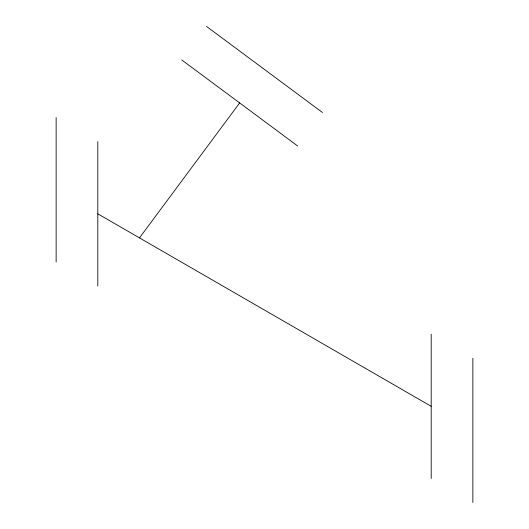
<?xml version="1.0" encoding="UTF-8"?>
<svg xmlns="http://www.w3.org/2000/svg" width="529" height="529" viewBox="0 0 529 529"><rect width="100%" height="100%" fill="white"/><g stroke="black" fill="none" stroke-linecap="round" stroke-linejoin="round"><path stroke-width="0.79" d="M139.477 237.891L239.663 102.93M97.805 213.828L431.195 406.312M206.541 26.45L322.459 112.498M181.705 59.909L297.615 145.958M472.866 358.193L472.866 502.55M431.195 334.13L431.195 478.487M97.805 141.653L97.805 286.01M56.134 117.59L56.134 261.954"/></g></svg>
